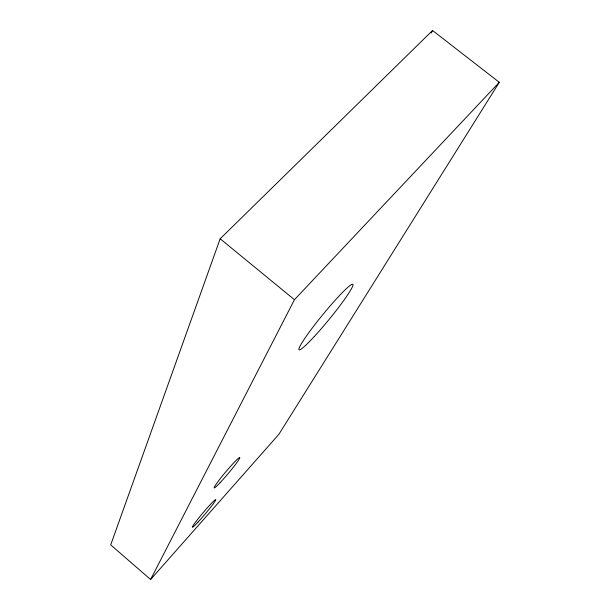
<?xml version="1.0" encoding="UTF-8"?>
<svg xmlns="http://www.w3.org/2000/svg" width="610" height="610" viewBox="0 0 610 610"><rect width="100%" height="100%" fill="white"/><g stroke="black" fill="none" stroke-linecap="round" stroke-linejoin="round"><path stroke-width="0.91" d="M220.172 238.777L110.707 544.89L150.601 579.5L278.923 434.259L499.293 82.304L432.543 30.5L220.172 238.777L294.455 299.701L150.601 579.5M431.239 33.039L432.543 30.5M294.455 299.701L499.293 82.304M198.097 522.015A18.079 1.205 -49.8 0 0 215.757 499.758A18.079 1.205 -49.8 0 0 198.288 518.569A18.079 1.205 -49.8 0 0 198.097 522.015M314.295 336.514A42.364 3.95 -50.6 0 0 352.908 284.412A42.364 3.95 -50.6 0 0 310.612 330.223A42.364 3.95 -50.6 0 0 314.295 336.514M220.134 482.655A19.848 1.472 -49.9 0 0 239.806 457.767A19.848 1.472 -49.9 0 0 221.003 477.699A19.848 1.472 -49.9 0 0 220.134 482.655"/></g></svg>
